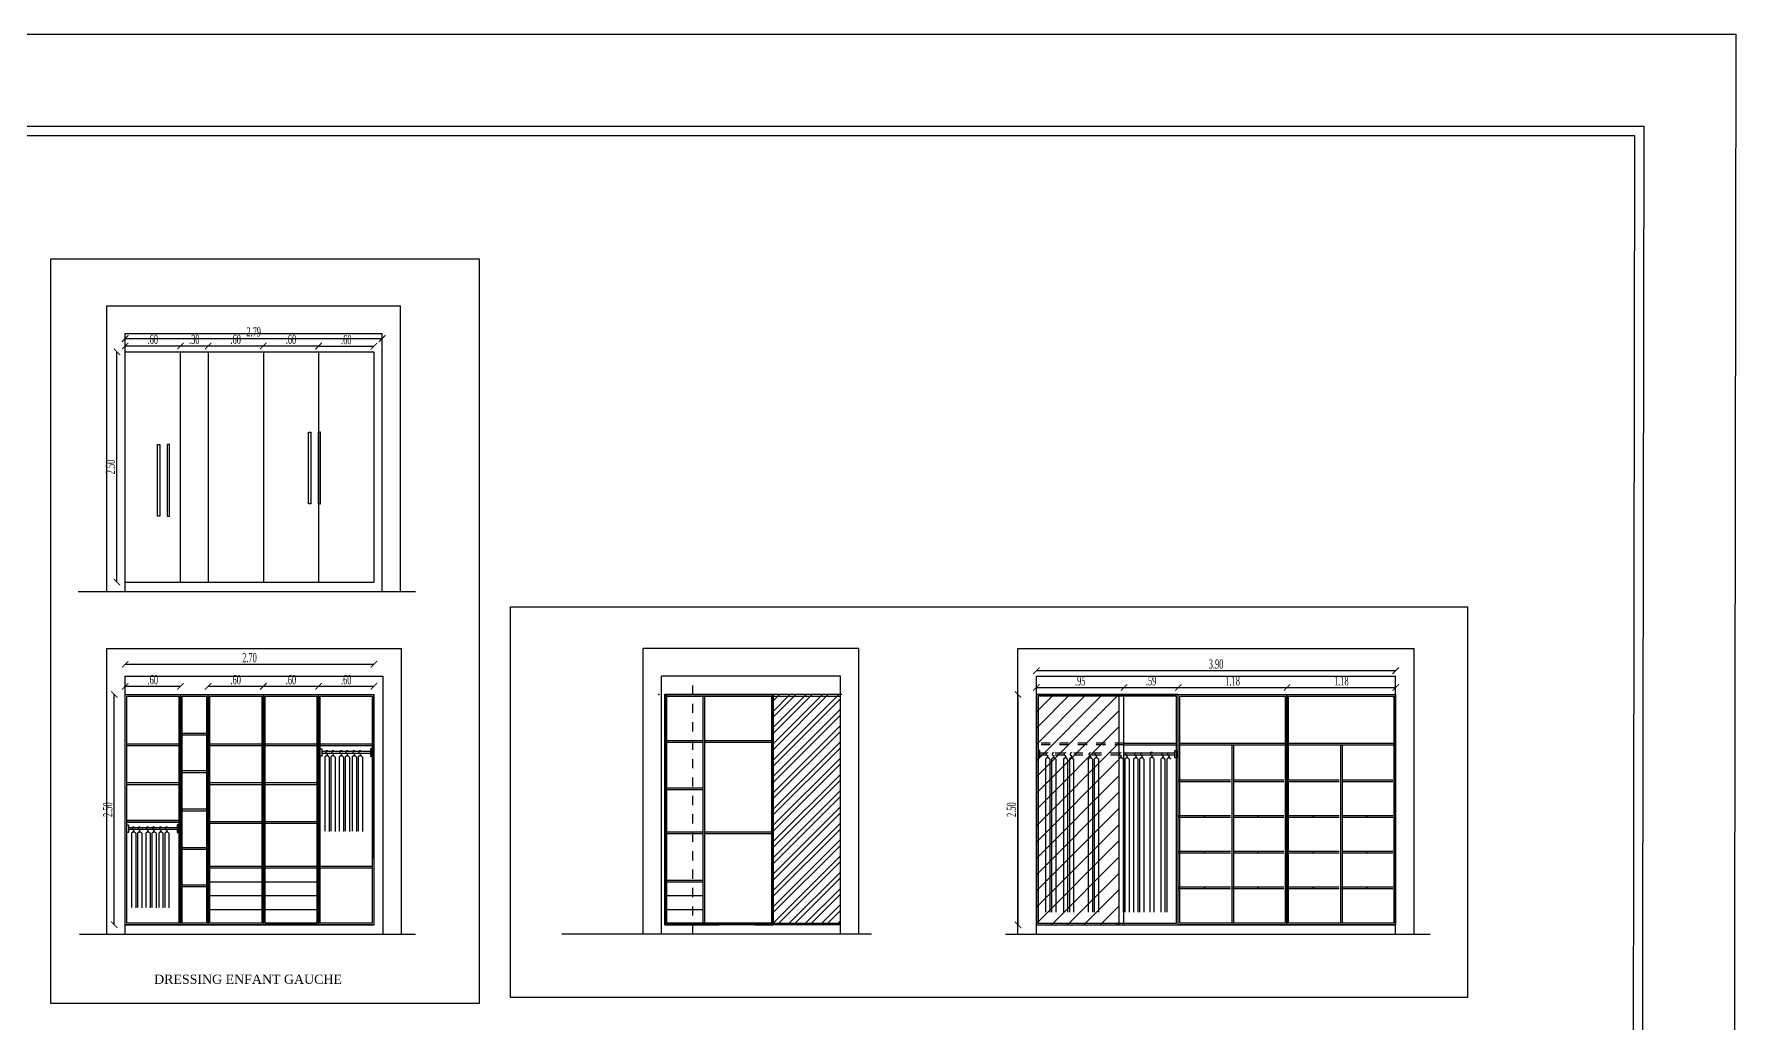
# Model space of a CAD drawing. Header units: inches. Extents: x -90 to 340, y -48 to 179.
# Drawn here: x 159.4 to 177.88, y 73.64 to 84.38 of the extents above; entities that cross this region are included whole.
import ezdxf

# ---------------------------------------------------------------- set-up
doc = ezdxf.new("R2010")
doc.units = ezdxf.units.IN
doc.header["$MEASUREMENT"] = 0
doc.linetypes.add('HIDDEN', pattern=[0.375, 0.25, -0.125])
doc.layers.get('Defpoints').update_dxf_attribs({"lineweight": 15})
doc.layers.add('1', color=7, linetype='Continuous')
doc.styles.add('facade', font='times.ttf', dxfattribs={"width": 0.6})
doc.dimstyles.new('facade', dxfattribs={"dimscale": 0, "dimtxt": 0.08, "dimasz": 0.04, "dimexe": 0.1, "dimexo": 0.15, "dimgap": 0.01, "dimtad": 1, "dimzin": 4, "dimdsep": 46, "dimtxsty": 'facade', "dimblk": 'ARCHTICK', "dimcen": 0, "dimse1": 1, "dimse2": 1, "dimclrd": 140, "dimclre": 253, "dimclrt": 2, "dimazin": 1, "dimtm": 1e-09, "dimtfac": 1, "dimtix": 1, "dimtmove": 1, "dimatfit": 3, "dimldrblk": 'ARCHTICK', "dimfxl": 0.1, "dimtzin": 0, "dimlwd": -1, "dimarcsym": 0})

# ---------------------------------------------------------------- blocks, each defined once
blk = doc.blocks.new('_ArchTick')
at = {"color": 0, "linetype": 'ByBlock', "const_width": 0.15}
blk.add_lwpolyline([(-0.5, -0.5), (0.5, 0.5)], dxfattribs=at)
blk = doc.blocks.new('*D246')
at = {"color": 140}
blk.add_line((160.389, 80.991), (160.989, 80.991), dxfattribs=at)
at = {"layer": 'Defpoints', "color": 0}
for p in [(160.989, 80.991), (160.389, 80.927), (160.989, 80.927)]:
    blk.add_point(p, dxfattribs=at)
at = {"color": 140, "xscale": 0.07, "yscale": 0.07, "zscale": 0.07, "rotation": 180}
blk.add_blockref('_ArchTick', (160.389, 80.991), dxfattribs=at)
at = {"color": 140, "xscale": 0.07, "yscale": 0.07, "zscale": 0.07}
blk.add_blockref('_ArchTick', (160.989, 80.991), dxfattribs=at)
at = {"color": 6, "insert": (160.689, 81.062), "char_height": 0.1, "attachment_point": 5, "style": 'facade'}
blk.add_mtext('.60', dxfattribs=at)
blk = doc.blocks.new('*D247')
at = {"color": 140}
blk.add_line((160.989, 80.991), (161.289, 80.991), dxfattribs=at)
at = {"layer": 'Defpoints', "color": 0}
for p in [(161.289, 80.991), (160.989, 80.927), (161.289, 80.927)]:
    blk.add_point(p, dxfattribs=at)
at = {"color": 140, "xscale": 0.07, "yscale": 0.07, "zscale": 0.07, "rotation": 180}
blk.add_blockref('_ArchTick', (160.989, 80.991), dxfattribs=at)
at = {"color": 140, "xscale": 0.07, "yscale": 0.07, "zscale": 0.07}
blk.add_blockref('_ArchTick', (161.289, 80.991), dxfattribs=at)
at = {"color": 6, "insert": (161.139, 81.062), "char_height": 0.1, "attachment_point": 5, "style": 'facade'}
blk.add_mtext('.30', dxfattribs=at)
blk = doc.blocks.new('*D248')
at = {"color": 140}
blk.add_line((161.289, 80.991), (161.889, 80.991), dxfattribs=at)
at = {"layer": 'Defpoints', "color": 0}
for p in [(161.889, 80.991), (161.289, 80.927), (161.889, 80.927)]:
    blk.add_point(p, dxfattribs=at)
at = {"color": 140, "xscale": 0.07, "yscale": 0.07, "zscale": 0.07, "rotation": 180}
blk.add_blockref('_ArchTick', (161.289, 80.991), dxfattribs=at)
at = {"color": 140, "xscale": 0.07, "yscale": 0.07, "zscale": 0.07}
blk.add_blockref('_ArchTick', (161.889, 80.991), dxfattribs=at)
at = {"color": 6, "insert": (161.589, 81.062), "char_height": 0.1, "attachment_point": 5, "style": 'facade'}
blk.add_mtext('.60', dxfattribs=at)
blk = doc.blocks.new('*D249')
at = {"color": 140}
blk.add_line((161.889, 80.991), (162.489, 80.991), dxfattribs=at)
at = {"layer": 'Defpoints', "color": 0}
for p in [(162.489, 80.991), (161.889, 80.927), (162.489, 80.927)]:
    blk.add_point(p, dxfattribs=at)
at = {"color": 140, "xscale": 0.07, "yscale": 0.07, "zscale": 0.07, "rotation": 180}
blk.add_blockref('_ArchTick', (161.889, 80.991), dxfattribs=at)
at = {"color": 140, "xscale": 0.07, "yscale": 0.07, "zscale": 0.07}
blk.add_blockref('_ArchTick', (162.489, 80.991), dxfattribs=at)
at = {"color": 6, "insert": (162.189, 81.062), "char_height": 0.1, "attachment_point": 5, "style": 'facade'}
blk.add_mtext('.60', dxfattribs=at)
blk = doc.blocks.new('*D250')
at = {"color": 140}
blk.add_line((160.389, 81.072), (163.179, 81.072), dxfattribs=at)
at = {"layer": 'Defpoints', "color": 0}
for p in [(163.179, 81.072), (160.389, 80.927), (163.179, 80.927)]:
    blk.add_point(p, dxfattribs=at)
at = {"color": 140, "xscale": 0.07, "yscale": 0.07, "zscale": 0.07, "rotation": 180}
blk.add_blockref('_ArchTick', (160.389, 81.072), dxfattribs=at)
at = {"color": 140, "xscale": 0.07, "yscale": 0.07, "zscale": 0.07}
blk.add_blockref('_ArchTick', (163.179, 81.072), dxfattribs=at)
at = {"color": 6, "insert": (161.784, 81.143), "char_height": 0.1, "attachment_point": 5, "style": 'facade'}
blk.add_mtext('2.79', dxfattribs=at)
blk = doc.blocks.new('*D251')
at = {"color": 140}
blk.add_line((160.3, 78.427), (160.3, 80.927), dxfattribs=at)
at = {"layer": 'Defpoints', "color": 0}
for p in [(160.3, 80.927), (160.389, 80.927), (160.389, 78.427)]:
    blk.add_point(p, dxfattribs=at)
at = {"color": 140, "xscale": 0.07, "yscale": 0.07, "zscale": 0.07}
for p, rotation in [((160.3, 80.927), 90), ((160.3, 78.427), 270)]:
    blk.add_blockref('_ArchTick', p, dxfattribs=dict(at, rotation=rotation))
at = {"color": 6, "insert": (160.229, 79.677), "char_height": 0.1, "attachment_point": 5, "rotation": 90, "style": 'facade'}
blk.add_mtext('2.50', dxfattribs=at)
blk = doc.blocks.new('*D252')
at = {"color": 140}
blk.add_line((160.271, 74.707), (160.271, 77.207), dxfattribs=at)
at = {"layer": 'Defpoints', "color": 0}
for p in [(160.271, 77.207), (160.389, 77.207), (160.389, 74.707)]:
    blk.add_point(p, dxfattribs=at)
at = {"color": 140, "xscale": 0.07, "yscale": 0.07, "zscale": 0.07}
for p, rotation in [((160.271, 77.207), 90), ((160.271, 74.707), 270)]:
    blk.add_blockref('_ArchTick', p, dxfattribs=dict(at, rotation=rotation))
at = {"color": 6, "insert": (160.2, 75.957), "char_height": 0.1, "attachment_point": 5, "rotation": 90, "style": 'facade'}
blk.add_mtext('2.50', dxfattribs=at)
blk = doc.blocks.new('*D261')
at = {"color": 140}
blk.add_line((170.082, 74.707), (170.082, 77.207), dxfattribs=at)
at = {"layer": 'Defpoints', "color": 0}
for p in [(170.082, 77.207), (170.282, 77.207), (170.282, 74.707)]:
    blk.add_point(p, dxfattribs=at)
at = {"color": 140, "xscale": 0.07, "yscale": 0.07, "zscale": 0.07}
for p, rotation in [((170.082, 77.207), 90), ((170.082, 74.707), 270)]:
    blk.add_blockref('_ArchTick', p, dxfattribs=dict(at, rotation=rotation))
at = {"color": 6, "insert": (170.011, 75.957), "char_height": 0.1, "attachment_point": 5, "rotation": 90, "style": 'facade'}
blk.add_mtext('2.50', dxfattribs=at)
blk = doc.blocks.new('*D262')
at = {"color": 140}
blk.add_line((170.282, 77.284), (171.232, 77.284), dxfattribs=at)
at = {"layer": 'Defpoints', "color": 0}
for p in [(171.232, 77.284), (170.282, 77.207), (171.232, 77.207)]:
    blk.add_point(p, dxfattribs=at)
at = {"color": 140, "xscale": 0.07, "yscale": 0.07, "zscale": 0.07, "rotation": 180}
blk.add_blockref('_ArchTick', (170.282, 77.284), dxfattribs=at)
at = {"color": 140, "xscale": 0.07, "yscale": 0.07, "zscale": 0.07}
blk.add_blockref('_ArchTick', (171.232, 77.284), dxfattribs=at)
at = {"color": 6, "insert": (170.757, 77.355), "char_height": 0.1, "attachment_point": 5, "style": 'facade'}
blk.add_mtext('.95', dxfattribs=at)
blk = doc.blocks.new('*D263')
at = {"color": 140}
blk.add_line((171.232, 77.284), (171.822, 77.284), dxfattribs=at)
at = {"layer": 'Defpoints', "color": 0}
for p in [(171.822, 77.284), (171.232, 77.207), (171.822, 77.207)]:
    blk.add_point(p, dxfattribs=at)
at = {"color": 140, "xscale": 0.07, "yscale": 0.07, "zscale": 0.07, "rotation": 180}
blk.add_blockref('_ArchTick', (171.232, 77.284), dxfattribs=at)
at = {"color": 140, "xscale": 0.07, "yscale": 0.07, "zscale": 0.07}
blk.add_blockref('_ArchTick', (171.822, 77.284), dxfattribs=at)
at = {"color": 6, "insert": (171.527, 77.355), "char_height": 0.1, "attachment_point": 5, "style": 'facade'}
blk.add_mtext('.59', dxfattribs=at)
blk = doc.blocks.new('*D264')
at = {"color": 140}
blk.add_line((171.822, 77.284), (173.002, 77.284), dxfattribs=at)
at = {"layer": 'Defpoints', "color": 0}
for p in [(173.002, 77.284), (171.822, 77.207), (173.002, 77.207)]:
    blk.add_point(p, dxfattribs=at)
at = {"color": 140, "xscale": 0.07, "yscale": 0.07, "zscale": 0.07, "rotation": 180}
blk.add_blockref('_ArchTick', (171.822, 77.284), dxfattribs=at)
at = {"color": 140, "xscale": 0.07, "yscale": 0.07, "zscale": 0.07}
blk.add_blockref('_ArchTick', (173.002, 77.284), dxfattribs=at)
at = {"color": 6, "insert": (172.412, 77.355), "char_height": 0.1, "attachment_point": 5, "style": 'facade'}
blk.add_mtext('1.18', dxfattribs=at)
blk = doc.blocks.new('*D265')
at = {"color": 140}
blk.add_line((173.002, 77.284), (174.182, 77.284), dxfattribs=at)
at = {"layer": 'Defpoints', "color": 0}
for p in [(174.182, 77.284), (173.002, 77.207), (174.182, 77.207)]:
    blk.add_point(p, dxfattribs=at)
at = {"color": 140, "xscale": 0.07, "yscale": 0.07, "zscale": 0.07, "rotation": 180}
blk.add_blockref('_ArchTick', (173.002, 77.284), dxfattribs=at)
at = {"color": 140, "xscale": 0.07, "yscale": 0.07, "zscale": 0.07}
blk.add_blockref('_ArchTick', (174.182, 77.284), dxfattribs=at)
at = {"color": 6, "insert": (173.592, 77.355), "char_height": 0.1, "attachment_point": 5, "style": 'facade'}
blk.add_mtext('1.18', dxfattribs=at)
blk = doc.blocks.new('*D260')
at = {"color": 140}
blk.add_line((170.282, 77.466), (174.182, 77.466), dxfattribs=at)
at = {"layer": 'Defpoints', "color": 0}
for p in [(174.182, 77.466), (170.282, 77.207), (174.182, 77.207)]:
    blk.add_point(p, dxfattribs=at)
at = {"color": 140, "xscale": 0.07, "yscale": 0.07, "zscale": 0.07, "rotation": 180}
blk.add_blockref('_ArchTick', (170.282, 77.466), dxfattribs=at)
at = {"color": 140, "xscale": 0.07, "yscale": 0.07, "zscale": 0.07}
blk.add_blockref('_ArchTick', (174.182, 77.466), dxfattribs=at)
at = {"color": 6, "insert": (172.232, 77.537), "char_height": 0.1, "attachment_point": 5, "style": 'facade'}
blk.add_mtext('3.90', dxfattribs=at)
blk = doc.blocks.new('*D266')
at = {"color": 140}
blk.add_line((160.389, 77.296), (160.989, 77.296), dxfattribs=at)
at = {"layer": 'Defpoints', "color": 0}
for p in [(160.989, 77.296), (160.389, 77.207), (160.989, 77.207)]:
    blk.add_point(p, dxfattribs=at)
at = {"color": 140, "xscale": 0.07, "yscale": 0.07, "zscale": 0.07, "rotation": 180}
blk.add_blockref('_ArchTick', (160.389, 77.296), dxfattribs=at)
at = {"color": 140, "xscale": 0.07, "yscale": 0.07, "zscale": 0.07}
blk.add_blockref('_ArchTick', (160.989, 77.296), dxfattribs=at)
at = {"color": 6, "insert": (160.689, 77.367), "char_height": 0.1, "attachment_point": 5, "style": 'facade'}
blk.add_mtext('.60', dxfattribs=at)
blk = doc.blocks.new('*D267')
at = {"color": 140}
blk.add_line((160.989, 48.566), (161.289, 48.566), dxfattribs=at)
at = {"layer": 'Defpoints', "color": 0}
for p in [(161.289, 77.206), (160.989, 48.476), (161.289, 48.566)]:
    blk.add_point(p, dxfattribs=at)
at = {"color": 140, "xscale": 0.07, "yscale": 0.07, "zscale": 0.07, "rotation": 180}
blk.add_blockref('_ArchTick', (160.989, 48.566), dxfattribs=at)
at = {"color": 140, "xscale": 0.07, "yscale": 0.07, "zscale": 0.07}
blk.add_blockref('_ArchTick', (161.289, 48.566), dxfattribs=at)
at = {"color": 6, "insert": (161.139, 48.637), "char_height": 0.1, "attachment_point": 5, "style": 'facade'}
blk.add_mtext('.30', dxfattribs=at)
blk = doc.blocks.new('*D268')
at = {"color": 140}
blk.add_line((161.289, 77.296), (161.889, 77.296), dxfattribs=at)
at = {"layer": 'Defpoints', "color": 0}
for p in [(161.889, 77.296), (161.289, 77.206), (161.889, 77.207)]:
    blk.add_point(p, dxfattribs=at)
at = {"color": 140, "xscale": 0.07, "yscale": 0.07, "zscale": 0.07, "rotation": 180}
blk.add_blockref('_ArchTick', (161.289, 77.296), dxfattribs=at)
at = {"color": 140, "xscale": 0.07, "yscale": 0.07, "zscale": 0.07}
blk.add_blockref('_ArchTick', (161.889, 77.296), dxfattribs=at)
at = {"color": 6, "insert": (161.589, 77.367), "char_height": 0.1, "attachment_point": 5, "style": 'facade'}
blk.add_mtext('.60', dxfattribs=at)
blk = doc.blocks.new('*D269')
at = {"color": 140}
blk.add_line((161.889, 77.296), (162.489, 77.296), dxfattribs=at)
at = {"layer": 'Defpoints', "color": 0}
for p in [(162.489, 77.296), (161.889, 77.207), (162.489, 77.207)]:
    blk.add_point(p, dxfattribs=at)
at = {"color": 140, "xscale": 0.07, "yscale": 0.07, "zscale": 0.07, "rotation": 180}
blk.add_blockref('_ArchTick', (161.889, 77.296), dxfattribs=at)
at = {"color": 140, "xscale": 0.07, "yscale": 0.07, "zscale": 0.07}
blk.add_blockref('_ArchTick', (162.489, 77.296), dxfattribs=at)
at = {"color": 6, "insert": (162.189, 77.367), "char_height": 0.1, "attachment_point": 5, "style": 'facade'}
blk.add_mtext('.60', dxfattribs=at)
blk = doc.blocks.new('*D270')
at = {"color": 140}
blk.add_line((162.489, 77.296), (163.089, 77.296), dxfattribs=at)
at = {"layer": 'Defpoints', "color": 0}
for p in [(163.089, 77.296), (162.489, 77.207), (163.089, 77.207)]:
    blk.add_point(p, dxfattribs=at)
at = {"color": 140, "xscale": 0.07, "yscale": 0.07, "zscale": 0.07, "rotation": 180}
blk.add_blockref('_ArchTick', (162.489, 77.296), dxfattribs=at)
at = {"color": 140, "xscale": 0.07, "yscale": 0.07, "zscale": 0.07}
blk.add_blockref('_ArchTick', (163.089, 77.296), dxfattribs=at)
at = {"color": 6, "insert": (162.789, 77.367), "char_height": 0.1, "attachment_point": 5, "style": 'facade'}
blk.add_mtext('.60', dxfattribs=at)
blk = doc.blocks.new('*D271')
at = {"color": 140}
blk.add_line((160.389, 77.535), (163.089, 77.535), dxfattribs=at)
at = {"layer": 'Defpoints', "color": 0}
for p in [(163.089, 77.535), (160.389, 77.207), (163.089, 77.207)]:
    blk.add_point(p, dxfattribs=at)
at = {"color": 140, "xscale": 0.07, "yscale": 0.07, "zscale": 0.07, "rotation": 180}
blk.add_blockref('_ArchTick', (160.389, 77.535), dxfattribs=at)
at = {"color": 140, "xscale": 0.07, "yscale": 0.07, "zscale": 0.07}
blk.add_blockref('_ArchTick', (163.089, 77.535), dxfattribs=at)
at = {"color": 6, "insert": (161.739, 77.606), "char_height": 0.1, "attachment_point": 5, "style": 'facade'}
blk.add_mtext('2.70', dxfattribs=at)
blk = doc.blocks.new('*D272')
at = {"color": 140}
blk.add_line((162.489, 80.988), (163.089, 80.988), dxfattribs=at)
at = {"layer": 'Defpoints', "color": 0}
for p in [(163.089, 80.988), (162.489, 80.927), (163.089, 80.927)]:
    blk.add_point(p, dxfattribs=at)
at = {"color": 140, "xscale": 0.07, "yscale": 0.07, "zscale": 0.07, "rotation": 180}
blk.add_blockref('_ArchTick', (162.489, 80.988), dxfattribs=at)
at = {"color": 140, "xscale": 0.07, "yscale": 0.07, "zscale": 0.07}
blk.add_blockref('_ArchTick', (163.089, 80.988), dxfattribs=at)
at = {"color": 6, "insert": (162.789, 81.059), "char_height": 0.1, "attachment_point": 5, "style": 'facade'}
blk.add_mtext('.60', dxfattribs=at)

msp = doc.modelspace()

# ---------------------------------------------------------------- hatches: boundary and pattern name
h = msp.add_hatch()
h.set_pattern_fill('ANSI31', color=256, style=0)
h.set_pattern_definition([(45, (15.18114, 54.71324), (-0.08838835, 0.08838835), [])])
h.paths.add_polyline_path([(167.4231, 74.70659), (168.1531, 74.70659), (168.1531, 77.20659), (167.4231, 77.20659)])
h = msp.add_hatch()
h.set_pattern_fill('ANSI31', color=256, style=0)
h.set_pattern_definition([(45, (15.18114, 43.159), (-0.08838835, 0.08838835), [])])
h.paths.add_polyline_path([(168.1531, 77.20659), (167.4231, 77.20659), (167.4231, 74.70659), (168.1531, 74.70659)])
h = msp.add_hatch()
h.set_pattern_fill('ANSI31', color=256, style=0)
h.set_pattern_definition([(45, (20.80987, 43.159), (-0.08838835, 0.08838835), [])])
h.paths.add_polyline_path([(170.28169, 74.70659), (171.18169, 74.70659), (171.18169, 77.20659), (170.28169, 77.20659)])

# ---------------------------------------------------------------- linework, layer by layer
at = {"color": 1}
for p, q in [((160.18938, 81.42653), (163.37938, 81.42653)), ((160.18938, 78.32653), (160.18938, 81.42653)), ((163.37938, 78.32653), (163.37938, 81.42653)), ((160.38938, 81.12653), (163.17938, 81.12653)), ((160.38938, 78.32653), (160.38938, 81.12653)), ((163.17938, 78.32653), (163.17938, 81.12653)), ((159.88037, 78.32653), (163.54171, 78.32653)), ((160.18938, 74.60659), (160.18938, 77.70659)), ((160.18938, 77.70659), (163.38938, 77.70659)), ((163.38938, 74.60659), (163.38938, 77.70659)), ((168.3531, 77.70659), (166.0131, 77.70659)), ((166.0131, 74.60659), (166.0131, 77.70659)), ((168.3531, 74.60659), (168.3531, 77.70659)), ((170.08169, 77.70659), (174.38169, 77.70659)), ((170.08169, 74.60659), (170.08169, 77.70659)), ((174.38169, 74.60659), (174.38169, 77.70659)), ((160.38938, 77.40659), (163.18938, 77.40659)), ((160.38938, 74.60659), (160.38938, 77.40659)), ((163.18938, 74.60659), (163.18938, 77.40659)), ((168.1531, 77.40659), (166.2131, 77.40659)), ((166.2131, 74.60659), (166.2131, 77.40659)), ((166.2131, 74.60659), (166.2131, 77.40659)), ((168.1531, 77.40659), (166.2131, 77.40659)), ((166.2131, 74.60659), (166.2131, 77.40659)), ((166.2131, 74.60659), (166.2131, 77.40659)), ((168.1531, 74.60659), (168.1531, 77.40659)), ((168.1531, 74.60659), (168.1531, 77.40659)), ((170.28169, 77.40659), (174.18169, 77.40659)), ((170.28169, 74.60659), (170.28169, 77.40659)), ((174.18169, 74.60659), (174.18169, 77.40659)), ((168.1711, 77.20659), (166.24643, 77.20659)), ((159.89458, 74.60659), (163.54171, 74.60659)), ((168.4901, 74.60659), (165.12923, 74.60659)), ((169.94469, 74.60659), (174.55783, 74.60659))]:
    msp.add_line(p, q, dxfattribs=at)
for p, q in [((160.38938, 80.92653), (163.08938, 80.92653)), ((160.38938, 80.92653), (161.21938, 80.92653)), ((160.38938, 78.42653), (160.38938, 80.92653)), ((160.98938, 78.42653), (160.98938, 80.92653)), ((161.21938, 80.92653), (161.51938, 80.92653)), ((161.28938, 80.92653), (161.28938, 78.42653)), ((161.88938, 80.92653), (161.88938, 78.42653)), ((162.48938, 80.92653), (162.48938, 78.42653)), ((163.08938, 80.92653), (163.08938, 78.42653)), ((160.38938, 78.42653), (163.08938, 78.42653)), ((160.38938, 77.20659), (160.98938, 77.20659)), ((160.38938, 74.70659), (160.38938, 77.20659)), ((160.38938, 77.20659), (163.08938, 77.20659)), ((160.40738, 77.18859), (160.97138, 77.18859)), ((160.40738, 74.72459), (160.40738, 77.18859)), ((160.97138, 77.18859), (160.97138, 74.72459)), ((160.98938, 75.42659), (160.98938, 77.20659)), ((160.98938, 77.20659), (160.98938, 74.70659)), ((161.30738, 77.18859), (161.87138, 77.18859)), ((161.30738, 74.72459), (161.30738, 77.18859)), ((161.87138, 77.18859), (161.87138, 74.72459)), ((161.88938, 77.20659), (161.88938, 74.70659)), ((161.88938, 75.42659), (161.88938, 77.20659)), ((161.90738, 77.18859), (162.47138, 77.18859)), ((161.90738, 74.72459), (161.90738, 77.18859)), ((162.47138, 77.18859), (162.47138, 74.72459)), ((162.48938, 77.20659), (162.48938, 74.70659)), ((162.48938, 75.42659), (162.48938, 77.20659)), ((162.50738, 77.18859), (163.07138, 77.18859)), ((162.50738, 74.72459), (162.50738, 77.18859)), ((163.07138, 77.18859), (163.07138, 74.72459)), ((163.08938, 77.20659), (163.08938, 74.70659)), ((163.08938, 77.20659), (163.08938, 74.70659)), ((163.08938, 75.42659), (163.08938, 77.20659)), ((167.2411, 77.20659), (166.24643, 77.20659)), ((166.4611, 77.20659), (166.24643, 77.20659)), ((168.1531, 77.20659), (166.24643, 77.20659)), ((166.24643, 77.20659), (166.24643, 74.70659)), ((167.2231, 77.20659), (166.24976, 77.20659)), ((168.1531, 77.20659), (166.24976, 77.20659)), ((166.24976, 77.20659), (167.4231, 77.20659)), ((166.24976, 77.20659), (166.24976, 74.70659)), ((166.26443, 77.20659), (167.2231, 77.20659)), ((166.26443, 77.20659), (166.26443, 74.72459)), ((166.26443, 77.18859), (168.1531, 77.18859)), ((166.26443, 77.18859), (167.4051, 77.18859)), ((166.26443, 74.72459), (166.26443, 77.18859)), ((166.66443, 74.72459), (166.66443, 77.18859)), ((166.68243, 74.72459), (166.68243, 77.18859)), ((167.4051, 77.18859), (167.4051, 74.72459)), ((167.4231, 74.70659), (167.4231, 77.20659)), ((167.4231, 74.70659), (167.4231, 77.20659)), ((170.28169, 77.20659), (174.18169, 77.20659)), ((171.18169, 74.70659), (171.18169, 77.20659)), ((171.23169, 74.70659), (171.23169, 77.20659)), ((171.82169, 74.70659), (171.82169, 77.20659)), ((173.00169, 74.70659), (173.00169, 77.20659)), ((174.18169, 74.70659), (174.18169, 77.20659)), ((161.00738, 76.78792), (161.27138, 76.78792)), ((161.00738, 76.76792), (161.27138, 76.76792)), ((166.26443, 76.70659), (166.66443, 76.70659)), ((166.26443, 76.68859), (166.66443, 76.68859)), ((166.68243, 76.70659), (167.4231, 76.70659)), ((166.68243, 76.68859), (167.4231, 76.68859)), ((171.23169, 76.67992), (171.80369, 76.67992)), ((171.83969, 76.67992), (172.98369, 76.67992)), ((173.01969, 76.67992), (174.16369, 76.67992)), ((160.40738, 76.67192), (160.97138, 76.67192)), ((160.40738, 76.65192), (160.97138, 76.65192)), ((161.30738, 76.67192), (161.87138, 76.67192)), ((161.30738, 76.65192), (161.87138, 76.65192)), ((161.90738, 76.67192), (162.47138, 76.67192)), ((161.90738, 76.65192), (162.47138, 76.65192)), ((162.50738, 76.67192), (163.07138, 76.67192)), ((162.50738, 76.67192), (163.07138, 76.67192)), ((162.50738, 76.65192), (163.07138, 76.65192)), ((162.50738, 76.65192), (163.07138, 76.65192)), ((163.07138, 76.58794), (162.52514, 76.58794)), ((163.07138, 76.56794), (162.52514, 76.56794)), ((162.55814, 76.52945), (162.55814, 75.72171)), ((162.58064, 76.55174), (162.57137, 76.53903)), ((162.58064, 76.56329), (162.58064, 76.55174)), ((162.58064, 76.55174), (162.59101, 76.53894)), ((162.60417, 76.52864), (162.60417, 75.71866)), ((162.62319, 76.52945), (162.62319, 75.72171)), ((162.64569, 76.55174), (162.63642, 76.53903)), ((162.64569, 76.56329), (162.64569, 76.55174)), ((162.64569, 76.55174), (162.65605, 76.53894)), ((162.66922, 76.52864), (162.66922, 75.71866)), ((162.71303, 76.52945), (162.71303, 75.72171)), ((162.73552, 76.55174), (162.72625, 76.53903)), ((162.73552, 76.56329), (162.73552, 76.55174)), ((162.73552, 76.55174), (162.74589, 76.53894)), ((162.75906, 76.52864), (162.75906, 75.71866)), ((162.77808, 76.52945), (162.77808, 75.72171)), ((162.80057, 76.55174), (162.7913, 76.53903)), ((162.80057, 76.56329), (162.80057, 76.55174)), ((162.80057, 76.55174), (162.81094, 76.53894)), ((162.82411, 76.52864), (162.82411, 75.71866)), ((162.8533, 76.52945), (162.8533, 75.72171)), ((162.8758, 76.55174), (162.86653, 76.53903)), ((162.8758, 76.56329), (162.8758, 76.55174)), ((162.8758, 76.55174), (162.88616, 76.53894)), ((162.89933, 76.52864), (162.89933, 75.71866)), ((162.91835, 76.52945), (162.91835, 75.72171)), ((162.94084, 76.55174), (162.93157, 76.53903)), ((162.94084, 76.56329), (162.94084, 76.55174)), ((162.94084, 76.55174), (162.95121, 76.53894)), ((162.96438, 76.52864), (162.96438, 75.71866)), ((170.37979, 76.50678), (170.37979, 74.84296)), ((170.40228, 76.52906), (170.39302, 76.51636)), ((170.40228, 76.54061), (170.40228, 76.52906)), ((170.40228, 76.52906), (170.41265, 76.51626)), ((170.42582, 76.50597), (170.42582, 74.84296)), ((170.44484, 76.50678), (170.44484, 74.84296)), ((170.46733, 76.52906), (170.45806, 76.51636)), ((170.46733, 76.54061), (170.46733, 76.52906)), ((170.46733, 76.52906), (170.4777, 76.51626)), ((170.49087, 76.50597), (170.49087, 74.84296)), ((170.5747, 76.50678), (170.5747, 74.84296)), ((170.59719, 76.52906), (170.58793, 76.51636)), ((170.59719, 76.54061), (170.59719, 76.52906)), ((170.59719, 76.52906), (170.60756, 76.51626)), ((170.62073, 76.50597), (170.62073, 74.84296)), ((170.63975, 76.50678), (170.63975, 74.84296)), ((170.66224, 76.52906), (170.65297, 76.51636)), ((170.66224, 76.54061), (170.66224, 76.52906)), ((170.66224, 76.52906), (170.67261, 76.51626)), ((170.68578, 76.50597), (170.68578, 74.84296)), ((170.84479, 76.50678), (170.84479, 74.84296)), ((170.86728, 76.52906), (170.85802, 76.51636)), ((170.86728, 76.54061), (170.86728, 76.52906)), ((170.86728, 76.52906), (170.87765, 76.51626)), ((170.89082, 76.50597), (170.89082, 74.84296)), ((170.90984, 76.50678), (170.90984, 74.84296)), ((170.93233, 76.52906), (170.92306, 76.51636)), ((170.93233, 76.54061), (170.93233, 76.52906)), ((170.93233, 76.52906), (170.9427, 76.51626)), ((170.95587, 76.50597), (170.95587, 74.84296)), ((171.17614, 76.50678), (171.17614, 74.84296)), ((171.19863, 76.52906), (171.18936, 76.51636)), ((171.19863, 76.54061), (171.19863, 76.52906)), ((171.19863, 76.52906), (171.209, 76.51626)), ((171.22217, 76.50597), (171.22217, 74.84296)), ((171.23169, 76.65992), (171.80369, 76.65992)), ((171.78292, 76.57008), (171.23169, 76.57008)), ((171.23289, 76.57008), (171.23169, 76.57008)), ((171.78292, 76.55008), (171.23169, 76.55008)), ((171.23289, 76.55008), (171.23169, 76.55008)), ((171.24119, 76.50678), (171.24119, 74.84296)), ((171.26368, 76.52906), (171.25441, 76.51636)), ((171.26368, 76.54061), (171.26368, 76.52906)), ((171.26368, 76.52906), (171.27405, 76.51626)), ((171.28722, 76.50597), (171.28722, 74.84296)), ((171.33764, 76.50678), (171.33764, 74.84296)), ((171.36013, 76.52906), (171.35086, 76.51636)), ((171.36013, 76.54061), (171.36013, 76.52906)), ((171.36013, 76.52906), (171.3705, 76.51626)), ((171.38367, 76.50597), (171.38367, 74.84296)), ((171.40268, 76.50678), (171.40268, 74.84296)), ((171.42518, 76.52906), (171.41591, 76.51636)), ((171.42518, 76.54061), (171.42518, 76.52906)), ((171.42518, 76.52906), (171.43554, 76.51626)), ((171.44871, 76.50597), (171.44871, 74.84296)), ((171.51139, 76.51159), (171.51139, 74.84296)), ((171.53388, 76.53388), (171.52461, 76.52117)), ((171.53388, 76.54543), (171.53388, 76.53388)), ((171.53388, 76.53388), (171.54425, 76.52108)), ((171.55742, 76.51078), (171.55742, 74.84296)), ((171.6315, 76.50678), (171.6315, 74.84296)), ((171.654, 76.52906), (171.64473, 76.51636)), ((171.654, 76.54061), (171.654, 76.52906)), ((171.654, 76.52906), (171.66437, 76.51626)), ((171.67753, 76.50597), (171.67753, 74.84296)), ((171.69655, 76.50678), (171.69655, 74.84296)), ((171.71904, 76.52906), (171.70978, 76.51636)), ((171.71904, 76.54061), (171.71904, 76.52906)), ((171.71904, 76.52906), (171.72941, 76.51626)), ((171.83969, 76.65992), (172.98369, 76.65992)), ((172.40269, 76.65992), (172.40269, 74.72459)), ((172.40269, 76.65992), (172.40269, 74.72459)), ((172.42069, 76.65992), (172.42069, 74.72459)), ((172.42069, 76.65992), (172.42069, 74.72459)), ((173.01969, 76.65992), (174.16369, 76.65992)), ((173.58269, 76.65992), (173.58269, 74.72459)), ((173.60069, 76.65992), (173.60069, 74.72459)), ((161.00738, 76.38125), (161.27138, 76.38125)), ((161.00738, 76.36125), (161.27138, 76.36125)), ((160.40738, 76.2503), (160.97138, 76.2503)), ((160.40738, 76.2303), (160.97138, 76.2303)), ((161.30738, 76.2503), (161.87138, 76.2503)), ((161.30738, 76.2303), (161.87138, 76.2303)), ((161.90738, 76.2503), (162.47138, 76.2503)), ((161.90738, 76.2303), (162.47138, 76.2303)), ((166.26443, 76.19483), (166.66443, 76.19483)), ((166.26443, 76.17683), (166.66443, 76.17683)), ((171.82571, 76.28185), (172.38871, 76.28185)), ((171.82571, 76.26385), (172.38871, 76.26385)), ((172.42069, 76.28185), (172.96971, 76.28185)), ((172.42069, 76.26385), (172.96971, 76.26385)), ((173.00571, 76.28185), (173.56871, 76.28185)), ((173.00571, 76.26385), (173.56871, 76.26385)), ((173.60069, 76.28185), (174.14971, 76.28185)), ((173.60069, 76.26385), (174.14971, 76.26385)), ((161.00738, 75.96459), (161.27138, 75.96459)), ((161.00738, 75.94459), (161.27138, 75.94459)), ((160.40738, 75.84245), (160.97138, 75.84245)), ((160.40738, 75.84245), (160.97138, 75.84245)), ((160.40738, 75.82445), (160.97138, 75.82445)), ((160.40738, 75.82245), (160.97138, 75.82245)), ((160.97138, 75.76047), (160.42514, 75.76047)), ((161.30738, 75.82868), (161.87138, 75.82868)), ((161.30738, 75.80868), (161.87138, 75.80868)), ((161.90738, 75.82868), (162.47138, 75.82868)), ((161.90738, 75.80868), (162.47138, 75.80868)), ((171.82571, 75.89479), (172.38871, 75.89479)), ((171.82571, 75.87679), (172.38871, 75.87679)), ((172.42069, 75.89479), (172.96971, 75.89479)), ((172.42069, 75.87679), (172.96971, 75.87679)), ((173.00571, 75.89479), (173.56871, 75.89479)), ((173.00571, 75.87679), (173.56871, 75.87679)), ((173.60069, 75.89479), (174.14971, 75.89479)), ((173.60069, 75.87679), (174.14971, 75.87679)), ((160.97138, 75.74047), (160.42514, 75.74047)), ((160.45814, 75.70198), (160.45814, 74.89424)), ((160.48064, 75.72426), (160.47137, 75.71155)), ((160.48064, 75.73581), (160.48064, 75.72426)), ((160.48064, 75.72426), (160.49101, 75.71146)), ((160.50417, 75.70117), (160.50417, 74.89119)), ((160.52319, 75.70198), (160.52319, 74.89424)), ((160.54569, 75.72426), (160.53642, 75.71155)), ((160.54569, 75.73581), (160.54569, 75.72426)), ((160.54569, 75.72426), (160.55605, 75.71146)), ((160.56922, 75.70117), (160.56922, 74.89119)), ((160.61303, 75.70198), (160.61303, 74.89424)), ((160.63552, 75.72426), (160.62625, 75.71155)), ((160.63552, 75.73581), (160.63552, 75.72426)), ((160.63552, 75.72426), (160.64589, 75.71146)), ((160.65906, 75.70117), (160.65906, 74.89119)), ((160.67808, 75.70198), (160.67808, 74.89424)), ((160.70057, 75.72426), (160.6913, 75.71155)), ((160.70057, 75.73581), (160.70057, 75.72426)), ((160.70057, 75.72426), (160.71094, 75.71146)), ((160.72411, 75.70117), (160.72411, 74.89119)), ((160.7533, 75.70198), (160.7533, 74.89424)), ((160.7758, 75.72426), (160.76653, 75.71155)), ((160.7758, 75.73581), (160.7758, 75.72426)), ((160.7758, 75.72426), (160.78616, 75.71146)), ((160.79933, 75.70117), (160.79933, 74.89119)), ((160.81835, 75.70198), (160.81835, 74.89424)), ((160.84084, 75.72426), (160.83157, 75.71155)), ((160.84084, 75.73581), (160.84084, 75.72426)), ((160.84084, 75.72426), (160.85121, 75.71146)), ((160.86438, 75.70117), (160.86438, 74.89119)), ((166.26443, 75.71559), (166.66443, 75.71559)), ((166.26443, 75.69759), (166.66443, 75.69759)), ((166.68243, 75.71559), (167.4231, 75.71559)), ((166.68243, 75.69759), (167.4231, 75.69759)), ((161.00738, 75.54792), (161.27138, 75.54792)), ((161.00738, 75.52792), (161.27138, 75.52792)), ((171.82571, 75.50772), (172.38871, 75.50772)), ((171.82571, 75.48972), (172.38871, 75.48972)), ((172.42069, 75.50772), (172.96971, 75.50772)), ((172.42069, 75.48972), (172.96971, 75.48972)), ((173.00571, 75.50772), (173.56871, 75.50772)), ((173.00571, 75.48972), (173.56871, 75.48972)), ((173.60069, 75.50772), (174.14971, 75.50772)), ((173.60069, 75.48972), (174.14971, 75.48972)), ((161.30738, 75.34259), (161.87138, 75.34259)), ((161.30738, 75.32459), (161.87138, 75.32459)), ((161.90738, 75.34259), (162.47138, 75.34259)), ((161.90738, 75.32459), (162.47138, 75.32459)), ((162.50738, 75.34259), (163.07138, 75.34259)), ((162.50738, 75.32459), (163.07138, 75.32459)), ((161.00738, 75.14125), (161.27138, 75.14125)), ((161.00738, 75.12125), (161.27138, 75.12125)), ((161.30738, 75.17459), (161.87138, 75.17459)), ((161.30738, 75.02459), (161.87138, 75.02459)), ((161.90738, 75.17459), (162.47138, 75.17459)), ((161.90738, 75.02459), (162.47138, 75.02459)), ((166.26443, 75.19259), (166.66443, 75.19259)), ((166.26443, 75.17459), (166.66443, 75.17459)), ((166.26443, 75.02459), (166.66443, 75.02459)), ((171.82571, 75.12065), (172.38871, 75.12065)), ((171.82571, 75.10265), (172.38871, 75.10265)), ((172.40671, 75.12065), (172.96971, 75.12065)), ((172.40671, 75.10265), (172.96971, 75.10265)), ((173.00571, 75.12065), (173.56871, 75.12065)), ((173.00571, 75.10265), (173.56871, 75.10265)), ((173.58671, 75.12065), (174.14971, 75.12065)), ((173.58671, 75.10265), (174.14971, 75.10265)), ((161.30738, 74.87459), (161.87138, 74.87459)), ((161.90738, 74.87459), (162.47138, 74.87459)), ((166.26443, 74.87459), (166.66443, 74.87459)), ((160.98938, 74.70659), (160.38938, 74.70659)), ((160.38938, 74.70659), (163.08938, 74.70659)), ((160.97138, 74.72459), (160.40738, 74.72459)), ((161.87138, 74.72459), (161.30738, 74.72459)), ((162.47138, 74.72459), (161.90738, 74.72459)), ((161.90738, 74.72459), (162.47138, 74.72459)), ((163.07138, 74.72459), (162.50738, 74.72459)), ((166.24643, 74.72459), (166.24643, 74.72459)), ((168.1531, 74.70659), (166.24643, 74.70659)), ((166.24643, 74.70659), (166.4431, 74.70659)), ((168.1531, 74.70659), (166.24976, 74.70659)), ((166.24976, 74.70659), (166.83643, 74.70659)), ((166.26443, 74.72459), (168.1531, 74.72459)), ((166.83643, 74.72459), (166.26443, 74.72459)), ((167.4051, 74.72459), (166.26443, 74.72459)), ((166.26443, 74.72459), (166.66443, 74.72459)), ((168.1531, 74.70659), (167.2231, 74.70659)), ((167.2231, 74.70659), (167.4231, 74.70659)), ((168.1531, 74.70659), (167.2231, 74.70659)), ((170.28169, 74.70659), (174.18169, 74.70659))]:
    msp.add_line(p, q)
for points in [[(138.68796, 84.3774), (177.87645, 84.3774), (177.84656, 64.59005), (138.68796, 64.59005)], [(139.68796, 83.3774), (176.87494, 83.3774), (176.84807, 65.59005), (139.68796, 65.59005)], [(139.78796, 83.2774), (176.77479, 83.2774), (176.74822, 65.69005), (139.78796, 65.69005)], [(159.58214, 81.93579), (164.23228, 81.93579), (164.23228, 73.85236), (159.58214, 73.85236)], [(162.3795, 80.05574), (162.40366, 80.05574), (162.40366, 79.27827), (162.3795, 79.27827)], [(162.50811, 80.05574), (162.48395, 80.05574), (162.48395, 79.27827), (162.50811, 79.27827)], [(160.74007, 79.9213), (160.76423, 79.9213), (160.76423, 79.14383), (160.74007, 79.14383)], [(160.86868, 79.9213), (160.84452, 79.9213), (160.84452, 79.14383), (160.86868, 79.14383)], [(164.5722, 78.15895), (174.96163, 78.15895), (174.96163, 73.91609), (164.5722, 73.91609)], [(160.38938, 77.20659), (160.98938, 77.20659), (160.98938, 74.70659), (160.38938, 74.70659)], [(160.98938, 77.20659), (161.28938, 77.20659), (161.28938, 74.70659), (160.98938, 74.70659)], [(161.00738, 77.18859), (161.27138, 77.18859), (161.27138, 74.72459), (161.00738, 74.72459)], [(161.28938, 77.20659), (161.88938, 77.20659), (161.88938, 74.70659), (161.28938, 74.70659)], [(161.88938, 77.20659), (162.48938, 77.20659), (162.48938, 74.70659), (161.88938, 74.70659)], [(162.48938, 77.20659), (163.08938, 77.20659), (163.08938, 74.70659), (162.48938, 74.70659)], [(166.24643, 77.20659), (167.4231, 77.20659), (167.4231, 74.70659), (166.24643, 74.70659)], [(171.82169, 77.20659), (170.28169, 77.20659), (170.28169, 74.70659), (171.82169, 74.70659)], [(171.80369, 77.18859), (170.29969, 77.18859), (170.29969, 74.72459), (171.80369, 74.72459)], [(171.82169, 77.20659), (173.00169, 77.20659), (173.00169, 74.70659), (171.82169, 74.70659)], [(171.83969, 77.18859), (172.98369, 77.18859), (172.98369, 74.72459), (171.83969, 74.72459)], [(173.00169, 77.20659), (174.18169, 77.20659), (174.18169, 74.70659), (173.00169, 74.70659)], [(173.01969, 77.18859), (174.16369, 77.18859), (174.16369, 74.72459), (173.01969, 74.72459)], [(162.50738, 76.61834), (162.52514, 76.61834), (162.52514, 76.53755), (162.50738, 76.53755)], [(163.07138, 76.61834), (163.05361, 76.61834), (163.05361, 76.53755), (163.07138, 76.53755)], [(160.40738, 75.79087), (160.42514, 75.79087), (160.42514, 75.71007), (160.40738, 75.71007)], [(160.97138, 75.79087), (160.95361, 75.79087), (160.95361, 75.71007), (160.97138, 75.71007)]]:
    msp.add_lwpolyline(points, close=True)
msp.add_lwpolyline([(171.78472, 76.60048), (171.80249, 76.60048), (171.80249, 76.51969), (171.78472, 76.51969), (171.78472, 76.60048)])
for centre in [(162.58064, 76.56587), (162.64569, 76.56587), (162.73552, 76.56587), (162.80057, 76.56587), (162.8758, 76.56587), (162.94084, 76.56587), (170.40228, 76.5432), (170.46733, 76.5432), (170.59719, 76.5432), (170.66224, 76.5432), (170.86728, 76.5432), (170.93233, 76.5432), (171.19863, 76.5432), (171.26368, 76.5432), (171.36013, 76.5432), (171.42518, 76.5432), (171.53388, 76.54801), (171.654, 76.5432), (171.71904, 76.5432), (160.48064, 75.73839), (160.54569, 75.73839), (160.63552, 75.73839), (160.70057, 75.73839), (160.7758, 75.73839), (160.84084, 75.73839)]:
    msp.add_circle(centre, 0.00258)
for centre, radius, start, end in [((162.58087, 76.51264), 0.02827, 34.472823, 143.506798), ((162.57944, 76.58284), 0.01445, 52.757138, 275.175809), ((162.64592, 76.51264), 0.02827, 34.472823, 143.506798), ((162.64449, 76.58284), 0.01445, 52.757138, 275.175809), ((162.73575, 76.51264), 0.02827, 34.472823, 143.506798), ((162.73433, 76.58284), 0.01445, 52.757138, 275.175809), ((162.8008, 76.51264), 0.02827, 34.472823, 143.506798), ((162.79937, 76.58284), 0.01445, 52.757138, 275.175809), ((162.87603, 76.51264), 0.02827, 34.472823, 143.506798), ((162.8746, 76.58284), 0.01445, 52.757138, 275.175809), ((162.94107, 76.51264), 0.02827, 34.472823, 143.506798), ((162.93965, 76.58284), 0.01445, 52.757138, 275.175809), ((170.40252, 76.48997), 0.02827, 34.472823, 143.506798), ((170.40109, 76.56017), 0.01445, 52.757138, 275.175809), ((170.46756, 76.48997), 0.02827, 34.472823, 143.506798), ((170.46613, 76.56017), 0.01445, 52.757138, 275.175809), ((170.59743, 76.48997), 0.02827, 34.472823, 143.506798), ((170.596, 76.56017), 0.01445, 52.757138, 275.175809), ((170.66247, 76.48997), 0.02827, 34.472823, 143.506798), ((170.66104, 76.56017), 0.01445, 52.757138, 275.175809), ((170.86752, 76.48997), 0.02827, 34.472823, 143.506798), ((170.86609, 76.56017), 0.01445, 52.757138, 275.175809), ((170.93256, 76.48997), 0.02827, 34.472823, 143.506798), ((170.93113, 76.56017), 0.01445, 52.757138, 275.175809), ((171.19886, 76.48997), 0.02827, 34.472823, 143.506798), ((171.19744, 76.56017), 0.01445, 52.757138, 275.175809), ((171.26391, 76.48997), 0.02827, 34.472823, 143.506798), ((171.26248, 76.56017), 0.01445, 52.757138, 275.175809), ((171.36036, 76.48997), 0.02827, 34.472823, 143.506798), ((171.35893, 76.56017), 0.01445, 52.757138, 275.175809), ((171.42541, 76.48997), 0.02827, 34.472823, 143.506798), ((171.42398, 76.56017), 0.01445, 52.757138, 275.175809), ((171.53411, 76.49478), 0.02827, 34.472823, 143.506798), ((171.53411, 76.49478), 0.02827, 34.472823, 143.506798), ((171.53268, 76.56498), 0.01445, 52.757138, 275.175809), ((171.65423, 76.48997), 0.02827, 34.472823, 143.506798), ((171.6528, 76.56017), 0.01445, 52.757138, 275.175809), ((171.71928, 76.48997), 0.02827, 34.472823, 143.506798), ((171.71785, 76.56017), 0.01445, 52.757138, 275.175809), ((160.47944, 75.75537), 0.01445, 52.757138, 275.175809), ((160.54449, 75.75537), 0.01445, 52.757138, 275.175809), ((160.63433, 75.75537), 0.01445, 52.757138, 275.175809), ((160.69937, 75.75537), 0.01445, 52.757138, 275.175809), ((160.7746, 75.75537), 0.01445, 52.757138, 275.175809), ((160.83965, 75.75537), 0.01445, 52.757138, 275.175809), ((160.48087, 75.68516), 0.02827, 34.472823, 143.506798), ((160.54592, 75.68516), 0.02827, 34.472823, 143.506798), ((160.63575, 75.68516), 0.02827, 34.472823, 143.506798), ((160.7008, 75.68516), 0.02827, 34.472823, 143.506798), ((160.77603, 75.68516), 0.02827, 34.472823, 143.506798), ((160.84107, 75.68516), 0.02827, 34.472823, 143.506798)]:
    msp.add_arc(centre, radius, start, end)
for p in [(166.1831, 77.20659), (166.24976, 77.20659), (166.7031, 77.20659), (166.83643, 77.20659), (172.10721, 75.88579), (172.68821, 75.88579), (173.28721, 75.88579), (173.86821, 75.88579), (172.10721, 75.49872), (172.68821, 75.49872), (173.28721, 75.49872), (173.86821, 75.49872), (172.10721, 75.11165), (172.68821, 75.11165), (173.28721, 75.11165), (173.86821, 75.11165)]:
    msp.add_point(p)
at = {"layer": '1', "color": 2, "linetype": 'HIDDEN', "ltscale": 0.4}
for p, q in [((166.5531, 74.60659), (166.5531, 77.40659)), ((166.5531, 74.60659), (166.5531, 77.40659)), ((171.23169, 76.67992), (170.29969, 76.67992)), ((171.23169, 76.65992), (170.29969, 76.65992)), ((171.18692, 76.57008), (170.31866, 76.57008)), ((171.18709, 76.55008), (170.31866, 76.55008))]:
    msp.add_line(p, q, dxfattribs=at)
msp.add_lwpolyline([(170.31866, 76.60048), (170.30089, 76.60048), (170.30089, 76.51969), (170.31866, 76.51969), (170.31866, 76.60048)], dxfattribs=at)

# ---------------------------------------------------------------- texts
at = {"insert": (160.70306, 74.1658), "char_height": 0.1, "width": 7.9050259, "attachment_point": 1}
msp.add_mtext('{\\fTimes New Roman|b0|i0|c0|p18;DRESSING ENFANT GAUCHE}', dxfattribs=at)

# ---------------------------------------------------------------- dimensions: what is measured, and where the dimension line sits
at = {"color": 1}
for base, p1, p2, picture, middle in [((163.17938, 81.07244), (160.38938, 80.92653), (163.17938, 80.92653), '*D250', (161.78438, 81.14345)), ((160.98938, 80.99146), (160.38938, 80.92653), (160.98938, 80.92653), '*D246', (160.68938, 81.06247)), ((161.28938, 80.99146), (160.98938, 80.92653), (161.28938, 80.92653), '*D247', (161.13938, 81.06247)), ((161.88938, 80.99146), (161.28938, 80.92653), (161.88938, 80.92653), '*D248', (161.58938, 81.06247)), ((162.48938, 80.99146), (161.88938, 80.92653), (162.48938, 80.92653), '*D249', (162.18938, 81.06247)), ((163.08938, 80.9878), (162.48938, 80.92653), (163.08938, 80.92653), '*D272', (162.78938, 81.05881)), ((163.08938, 77.53497), (160.38938, 77.20659), (163.08938, 77.20659), '*D271', (161.73938, 77.60598)), ((160.98938, 77.29629), (160.38938, 77.20659), (160.98938, 77.20659), '*D266', (160.68938, 77.3673)), ((161.88938, 77.29629), (161.28938, 77.20629), (161.88938, 77.20659), '*D268', (161.58938, 77.3673)), ((162.48938, 77.29629), (161.88938, 77.20659), (162.48938, 77.20659), '*D269', (162.18938, 77.3673)), ((163.08938, 77.29629), (162.48938, 77.20659), (163.08938, 77.20659), '*D270', (162.78938, 77.3673)), ((174.18169, 77.46629), (170.28169, 77.20659), (174.18169, 77.20659), '*D260', (172.23169, 77.5373)), ((171.23169, 77.28434), (170.28169, 77.20659), (171.23169, 77.20659), '*D262', (170.75669, 77.35535)), ((171.82169, 77.28434), (171.23169, 77.20659), (171.82169, 77.20659), '*D263', (171.52669, 77.35535)), ((173.00169, 77.28434), (171.82169, 77.20659), (173.00169, 77.20659), '*D264', (172.41169, 77.35535)), ((174.18169, 77.28434), (173.00169, 77.20659), (174.18169, 77.20659), '*D265', (173.59169, 77.35535)), ((161.28938, 48.56583), (160.98938, 48.47613), (161.28938, 77.20629), '*D267', (161.13938, 48.63684))]:
    dim = msp.add_linear_dim(base=base, p1=p1, p2=p2, dimstyle='facade', override={"dimscale": 1, "dimtxt": 0.1, "dimasz": 0.07, "dimgap": 0.02, "dimclrt": 6}, dxfattribs=at)
    dim.commit()
    dim.dimension.update_dxf_attribs({"geometry": picture, "text_midpoint": middle})
for base, p1, p2, picture, middle in [((160.30036, 80.92653), (160.38938, 78.42653), (160.38938, 80.92653), '*D251', (160.22935, 79.67653)), ((160.27067, 77.20659), (160.38938, 74.70659), (160.38938, 77.20659), '*D252', (160.19966, 75.95659)), ((170.08169, 77.20659), (170.28169, 74.70659), (170.28169, 77.20659), '*D261', (170.01068, 75.95659))]:
    dim = msp.add_linear_dim(base=base, p1=p1, p2=p2, angle=90, dimstyle='facade', override={"dimscale": 1, "dimtxt": 0.1, "dimasz": 0.07, "dimgap": 0.02, "dimclrt": 6}, dxfattribs=at)
    dim.commit()
    dim.dimension.update_dxf_attribs({"geometry": picture, "text_midpoint": middle})

doc.saveas('drawing.dxf')
